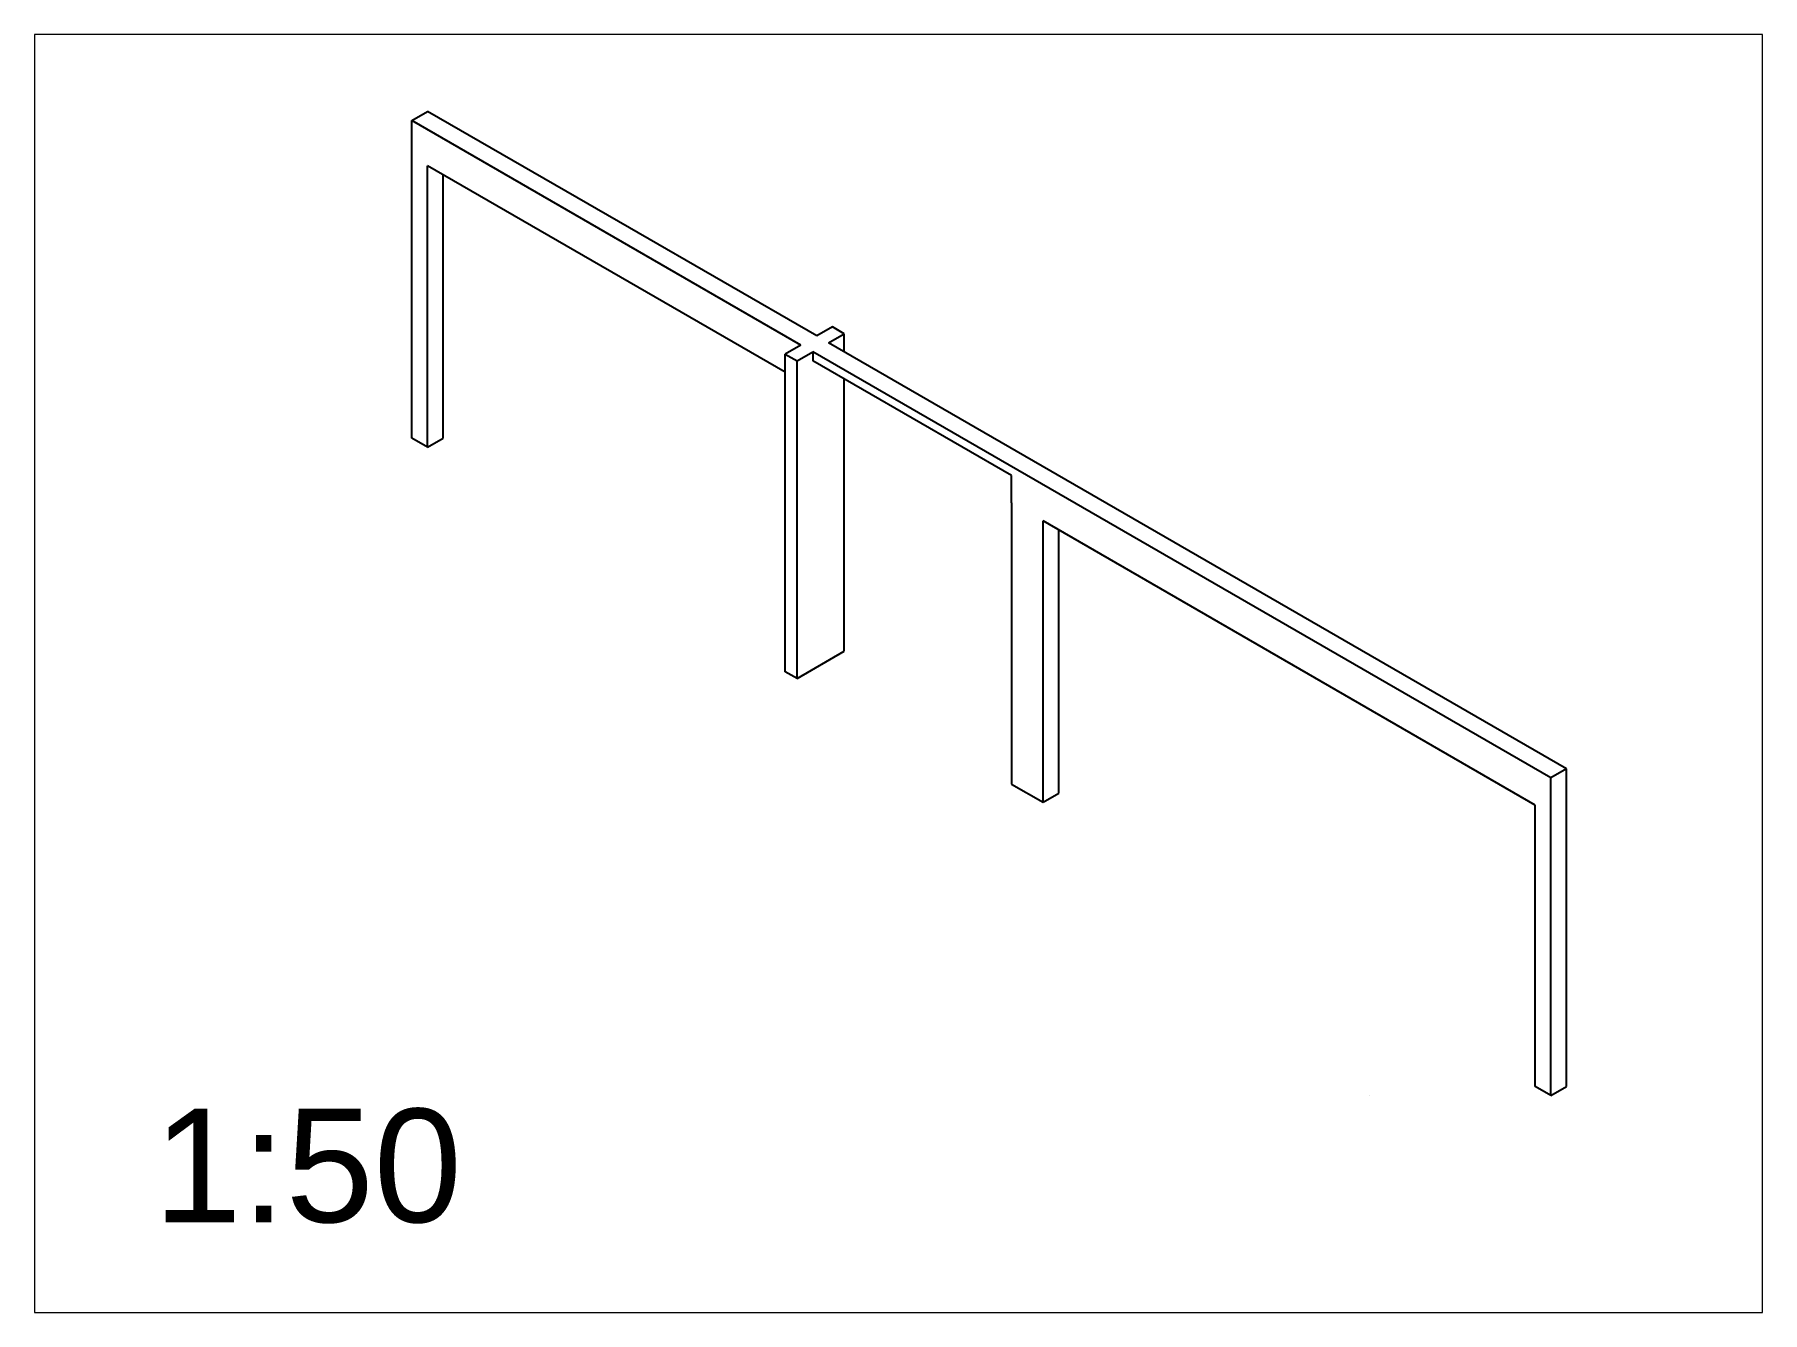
# Paper-space layout 'Layout1' of a CAD drawing. Header units: millimetres. Extents: x -1 to 380, y 0 to 282.
# The model-space entities are those that its viewports show. They can reach past a viewport. Long polylines and large blocks are cut down to what shows.
import ezdxf

# ---------------------------------------------------------------- set-up
doc = ezdxf.new("R2010")
doc.units = ezdxf.units.MM
doc.layers.add('Kontur', color=7, linetype='Continuous')
doc.styles.get("Standard").update_dxf_attribs({"font": 'ARIAL.TTF'})

msp = doc.modelspace()

# ---------------------------------------------------------------- linework, layer by layer
at = {"layer": 'Kontur'}
for p, q in [((-11299, 10998), (-11126, 11098)), ((-8900, 9813), (-11126, 11098)), ((-9073, 9713), (-11299, 10998)), ((-11299, 7498), (-11299, 10998)), ((-11299, 7498), (-11299, 10598)), ((-7186, 8223), (-11126, 10498)), ((-11126, 7398), (-11126, 10498)), ((-10953, 7498), (-10953, 10398)), ((-7012, 8523), (-9073, 9713)), ((-6839, 8623), (-8900, 9813)), ((-6666, 8723), (-6839, 8623)), ((-6709, 8548), (-6536, 8648)), ((-6536, 8648), (-6666, 8723)), ((-6536, 8448), (-6536, 8648)), ((-7012, 8523), (-7186, 8423)), ((-7186, 4923), (-7186, 8423)), ((-7186, 8423), (-7056, 8348)), ((-7056, 8348), (-6882, 8448)), ((1249, 3754), (-6882, 8448)), ((-6882, 8448), (-6882, 8348)), ((1422, 3854), (-6709, 8548)), ((-7056, 4848), (-7056, 8348)), ((-4692, 7084), (-6882, 8348)), ((-6536, 5148), (-6536, 8148)), ((-11126, 7398), (-11299, 7498)), ((-11126, 7398), (-10953, 7498)), ((-4692, 6784), (-4692, 7084)), ((-4692, 6784), (-4692, 3684)), ((1076, 3454), (-4345, 6584)), ((-4345, 3484), (-4345, 6584)), ((-4172, 3584), (-4172, 6484)), ((-7056, 4848), (-6536, 5148)), ((-7056, 4848), (-7186, 4923)), ((1422, 3854), (1249, 3754)), ((1422, 354), (1422, 3854)), ((-4692, 3684), (-4345, 3484)), ((1249, 254), (1249, 3754)), ((-4345, 3484), (-4172, 3584)), ((1076, 354), (1076, 3454)), ((-751, 254), (-751, 254)), ((1249, 254), (1076, 354)), ((1249, 254), (1422, 354))]:
    msp.add_line(p, q, dxfattribs=at)

psp = doc.layouts.get("Layout1")

# ---------------------------------------------------------------- texts
at = {"layer": 'Kontur', "insert": (25.7, 45.03), "char_height": 25, "attachment_point": 1}
psp.add_mtext_dynamic_manual_height_columns('1:50', width=100.8952, gutter_width=12.5, heights=[0], dxfattribs=at)

# ---------------------------------------------------------------- viewports
at = {"layer": 'Defpoints', "view_target_point": (-6742.18, 6477.82)}
psp.add_viewport(center=(189.87, 140.96), size=(380.76, 281.628), view_center_point=(804.33, -1574.2), view_height=14081.3984, dxfattribs=at)

doc.saveas('drawing.dxf')
